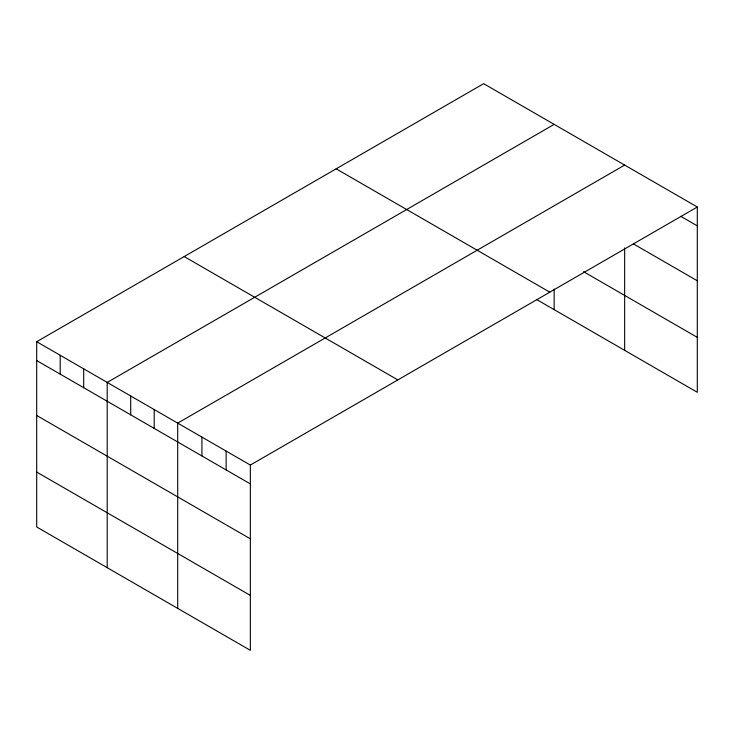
<?xml version="1.0" encoding="UTF-8"?>
<svg xmlns="http://www.w3.org/2000/svg" width="734" height="734" viewBox="0 0 734 734"><rect width="100%" height="100%" fill="white"/><g stroke="black" fill="none" stroke-linecap="round" stroke-linejoin="round"><path stroke-width="1.1" d="M36.7 341.714L250.349 465.062L250.349 650.333L36.7 526.984L36.7 341.714L483.651 83.667L697.3 207.016L697.3 392.286L536.536 299.463M554.161 124.376L107.201 382.423L107.201 567.694M624.662 165.077L177.701 423.123L177.701 608.394M250.349 465.062L697.3 207.016M680.831 216.347L697.3 225.861M633.378 243.871L697.3 280.773M583.53 271.681L697.3 337.365M336.163 168.82L549.803 292.169M184.197 256.561L397.837 379.909M36.7 360.559L250.349 483.908M36.7 415.481L250.349 538.829M36.7 472.063L250.349 595.412M624.662 247.89L624.662 350.347M554.161 289.049L554.161 309.638M226.127 451.08L226.127 469.925M201.914 437.106L201.914 455.942M154.204 409.554L154.204 428.399M130.707 395.984L130.707 414.829M83.704 368.853L83.704 387.69M60.197 355.284L60.197 374.129"/></g></svg>
